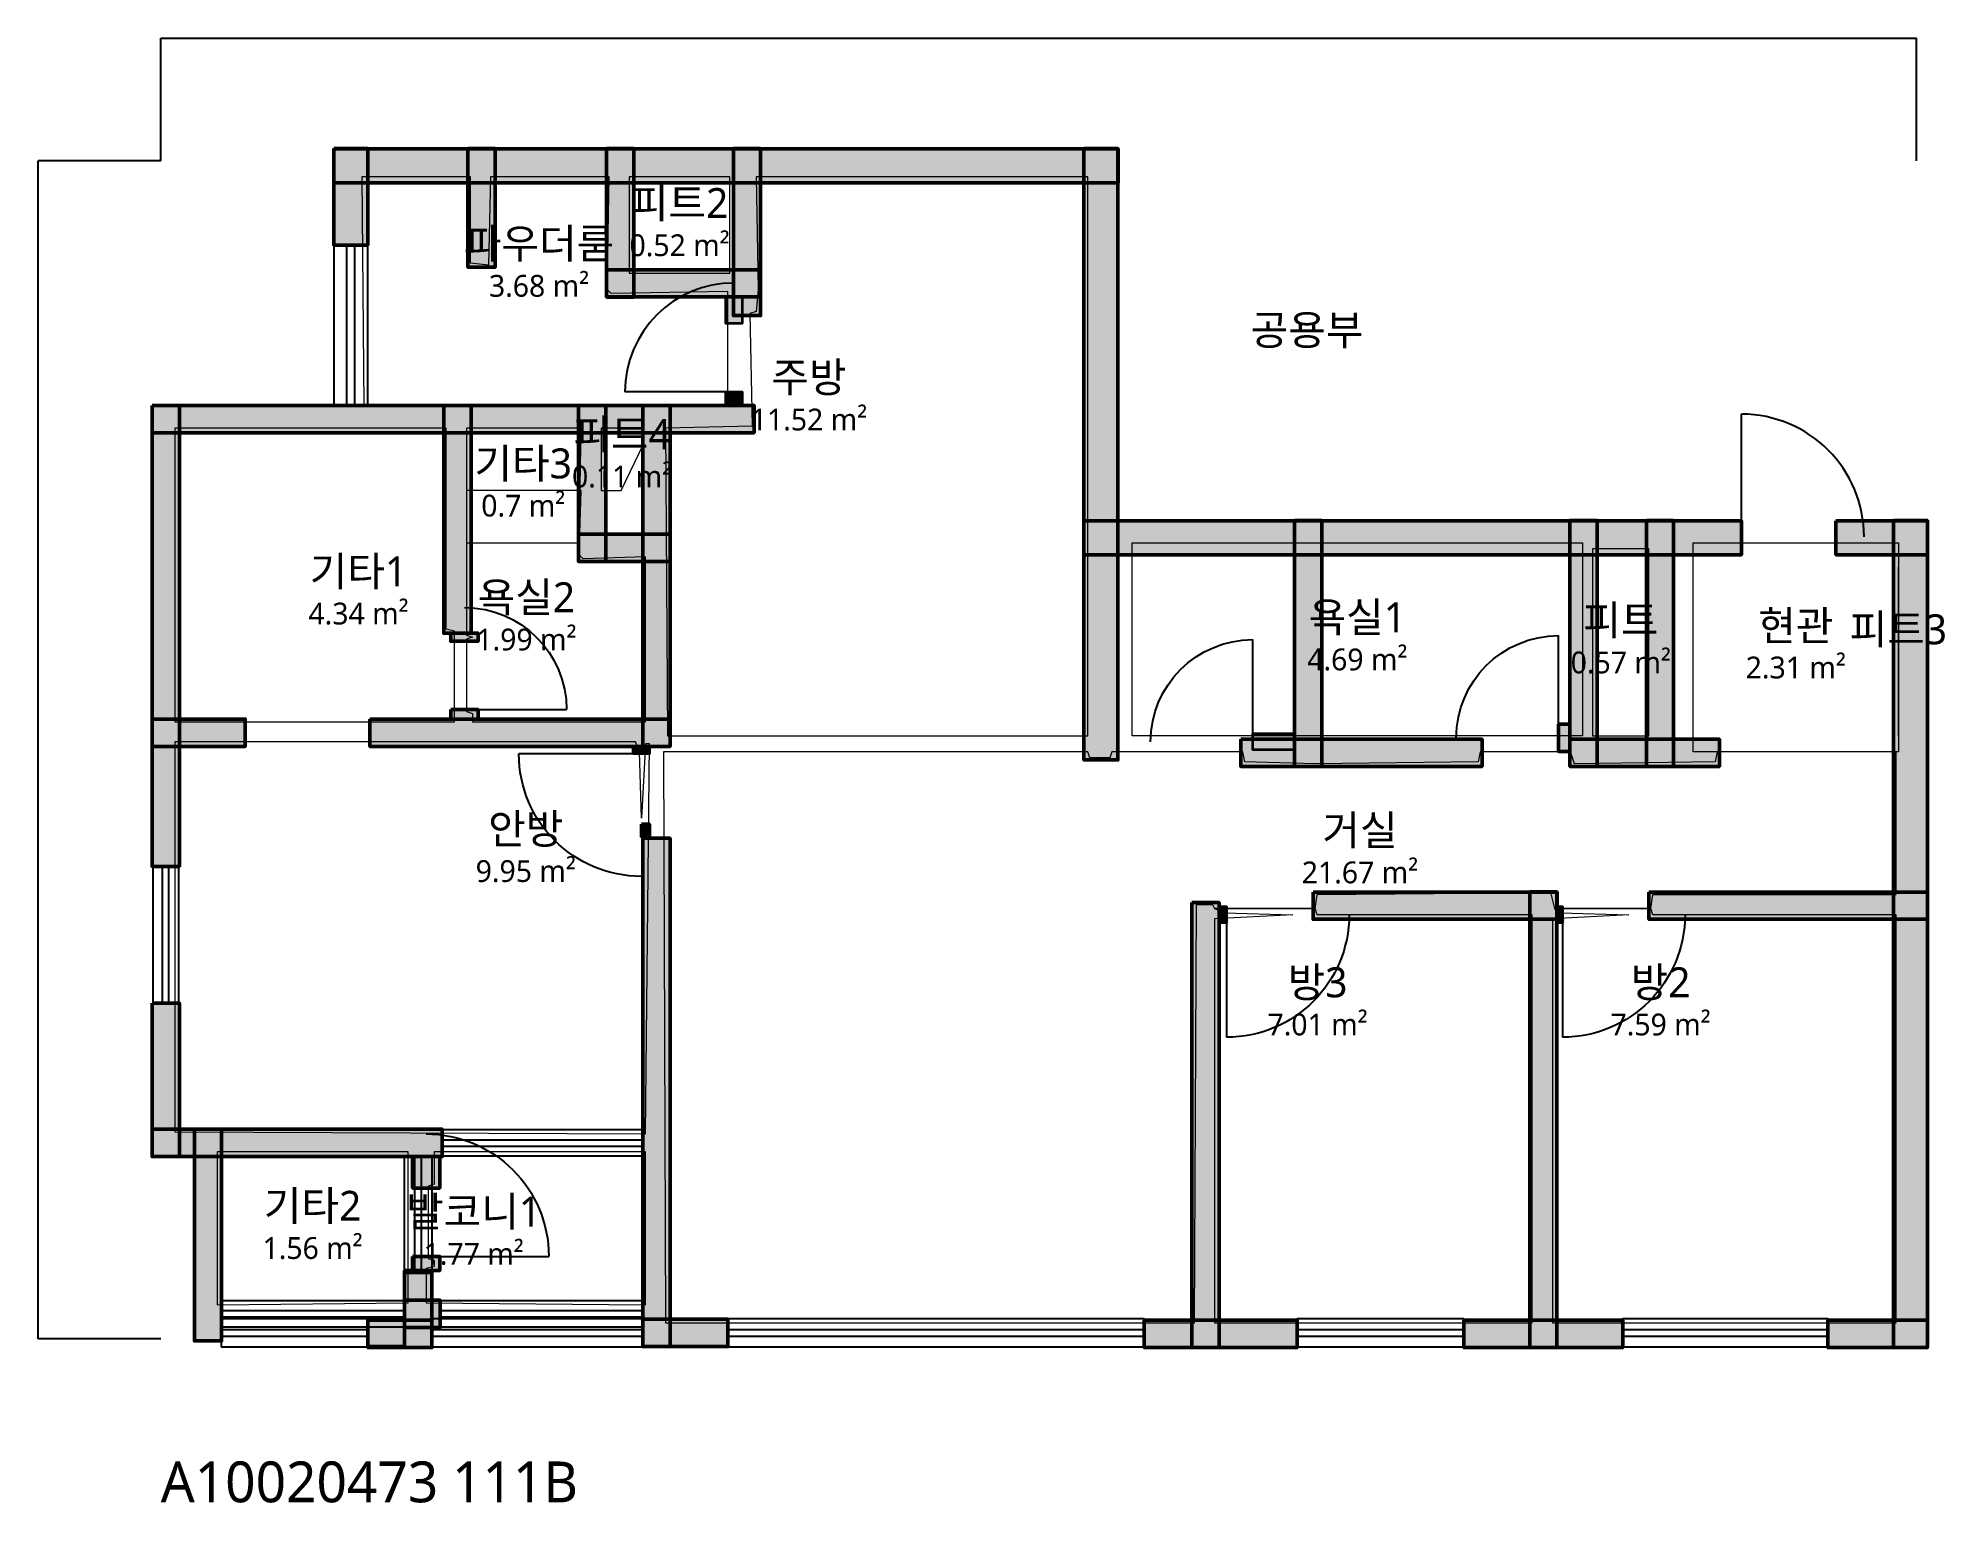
# Model space of a CAD drawing. Header units: millimetres. Extents: x -900 to 13101, y -1204 to 9554.
import ezdxf

# ---------------------------------------------------------------- set-up
doc = ezdxf.new("R2010")
doc.units = ezdxf.units.MM
for name, color, linetype, lineweight in [('A-ANNO-DIMS', 3, 'Continuous', 13), ('A-AREA', 9, 'Continuous', 13), ('A-AREA-IDEN', 7, 'Continuous', 18), ('A-AREA-PUBL', 9, 'Continuous', 13), ('A-DOOR', 4, 'Continuous', 25), ('A-GLAZ', 5, 'Continuous', 25), ('A-WALL-EXTR', 7, 'Continuous', 50), ('A-WALL-PATT', 8, 'Continuous', 9), ('A-WALL-PRTN', 8, 'Continuous', 35), ('A-WALL-STRC', 7, 'Continuous', 50)]:
    doc.layers.add(name, color=color, linetype=linetype, lineweight=lineweight)
doc.styles.add('OpenSansCondensed-Light', font='OpenSansCondensed-Light.ttf')
doc.styles.get("Standard").update_dxf_attribs({"font": 'malgun.ttf'})
doc.dimstyles.new('EZDXF', dxfattribs={"dimtxt": 0.25, "dimasz": 0.175, "dimexe": 0.375, "dimexo": 0.125, "dimgap": 0.1, "dimtad": 1, "dimlfac": 100, "dimzin": 12, "dimdsep": 46, "dimtxsty": 'OpenSansCondensed-Light', "dimblk": 'ARCHTICK', "dimcen": 2.5, "dimazin": 3, "dimtfac": 0.5, "dimtmove": 2, "dimatfit": 3})

# ---------------------------------------------------------------- blocks, each defined once
blk = doc.blocks.new('JJ-DOOR-SWING')
blk.add_line((0, 0), (0, 1000))
blk.add_arc((0, 0), 1000, 0, 90)
blk = doc.blocks.new('JJ-WIN-DOUBLE')
for p, q in [((0, 120), (1000, 120)), ((0, -120), (1000, -120))]:
    blk.add_line(p, q)
blk.add_lwpolyline([(0, -500), (1000, -500), (1000, 500), (0, 500)], close=True)
blk = doc.blocks.new('_ARCHTICK')
at = {"color": 0, "linetype": 'BYBLOCK', "const_width": 0.15}
blk.add_lwpolyline([(-0.5, -0.5), (0.5, 0.5)], dxfattribs=at)

msp = doc.modelspace()

# ---------------------------------------------------------------- hatches: boundary and pattern name
at = {"layer": 'A-WALL-PATT'}
h = msp.add_hatch(color=8, dxfattribs=at)
h.dxf.hatch_style = 1
h.paths.add_polyline_path([(1270, 8742.1), (7029.6, 8742.1), (7029.6, 8492.1), (1270, 8492.1)])
h = msp.add_hatch(color=8, dxfattribs=at)
h.dxf.hatch_style = 1
h.paths.add_polyline_path([(1270.6, 8742.7), (1520.6, 8742.7), (1520.6, 8033.8), (1270.6, 8033.8)])
h = msp.add_hatch(color=8, dxfattribs=at)
h.dxf.hatch_style = 1
h.paths.add_polyline_path([(2255.5, 8742.7), (2455.5, 8742.7), (2455.5, 7871.3), (2255.5, 7871.3)])
h = msp.add_hatch(color=8, dxfattribs=at)
h.dxf.hatch_style = 1
h.paths.add_polyline_path([(3274.5, 8742.7), (3474.5, 8742.7), (3474.5, 7652.8), (3274.5, 7652.8)])
h = msp.add_hatch(color=8, dxfattribs=at)
h.dxf.hatch_style = 1
h.paths.add_polyline_path([(4204.9, 8742.7), (4404.9, 8742.7), (4404.9, 7516.9), (4204.9, 7516.9)])
h = msp.add_hatch(color=8, dxfattribs=at)
h.dxf.hatch_style = 1
h.paths.add_polyline_path([(6779, 8742.7), (7029, 8742.7), (7029, 4253.2), (6779, 4253.2)])
h = msp.add_hatch(color=8, dxfattribs=at)
h.dxf.hatch_style = 1
h.paths.add_polyline_path([(3274.1, 7853.2), (4405.3, 7853.2), (4405.3, 7653.2), (3274.1, 7653.2)])
h = msp.add_hatch(color=8, dxfattribs=at)
h.dxf.hatch_style = 1
h.paths.add_polyline_path([(4148.9, 7652.8), (4268.9, 7652.8), (4268.9, 7457.8), (4148.9, 7457.8)])
h = msp.add_hatch(color=8, dxfattribs=at)
h.dxf.hatch_style = 1
h.paths.add_polyline_path([(4148.9, 6955.7), (4268.9, 6955.7), (4268.9, 6856.8), (4148.9, 6856.8)])
h = msp.add_hatch(color=8, dxfattribs=at)
h.dxf.hatch_style = 1
h.paths.add_polyline_path([(-63.5, 6856.4), (4356.6, 6856.4), (4356.6, 6656.4), (-63.5, 6656.4)])
h = msp.add_hatch(color=8, dxfattribs=at)
h.dxf.hatch_style = 1
h.paths.add_polyline_path([(-63.1, 6856.8), (136.9, 6856.8), (136.9, 3470.5), (-63.1, 3470.5)])
h = msp.add_hatch(color=8, dxfattribs=at)
h.dxf.hatch_style = 1
h.paths.add_polyline_path([(2078.3, 6856.8), (2278.3, 6856.8), (2278.3, 5183.6), (2078.3, 5183.6)])
h = msp.add_hatch(color=8, dxfattribs=at)
h.dxf.hatch_style = 1
h.paths.add_polyline_path([(3067.7, 6856.8), (3267.7, 6856.8), (3267.7, 5710.8), (3067.7, 5710.8)])
h = msp.add_hatch(color=8, dxfattribs=at)
h.dxf.hatch_style = 1
h.paths.add_polyline_path([(3540.3, 6856.8), (3740.3, 6856.8), (3740.3, 4352.1), (3540.3, 4352.1)])
h = msp.add_hatch(color=8, dxfattribs=at)
h.dxf.hatch_style = 1
h.paths.add_polyline_path([(3067.3, 5911.2), (3740.7, 5911.2), (3740.7, 5711.2), (3067.3, 5711.2)])
h = msp.add_hatch(color=8, dxfattribs=at)
h.dxf.hatch_style = 1
h.paths.add_polyline_path([(6778.5, 6010), (11607.7, 6010), (11607.7, 5760), (6778.5, 5760)])
h = msp.add_hatch(color=8, dxfattribs=at)
h.dxf.hatch_style = 1
h.paths.add_polyline_path([(8325.1, 6010.6), (8525.1, 6010.6), (8525.1, 4204.5), (8325.1, 4204.5)])
h = msp.add_hatch(color=8, dxfattribs=at)
h.dxf.hatch_style = 1
h.paths.add_polyline_path([(10348.4, 6010.6), (10548.4, 6010.6), (10548.4, 4204.5), (10348.4, 4204.5)])
h = msp.add_hatch(color=8, dxfattribs=at)
h.dxf.hatch_style = 1
h.paths.add_polyline_path([(10909.5, 6010.6), (11109.5, 6010.6), (11109.5, 4204.5), (10909.5, 4204.5)])
h = msp.add_hatch(color=8, dxfattribs=at)
h.dxf.hatch_style = 1
h.paths.add_polyline_path([(12301.7, 6010), (12973.7, 6010), (12973.7, 5760), (12301.7, 5760)])
h = msp.add_hatch(color=8, dxfattribs=at)
h.dxf.hatch_style = 1
h.paths.add_polyline_path([(12723.2, 6010.6), (12973.2, 6010.6), (12973.2, -63.5), (12723.2, -63.5)])
h = msp.add_hatch(color=8, dxfattribs=at)
h.dxf.hatch_style = 1
h.paths.add_polyline_path([(2130, 5183.6), (2330, 5183.6), (2330, 5124.5), (2130, 5124.5)])
h = msp.add_hatch(color=8, dxfattribs=at)
h.dxf.hatch_style = 1
h.paths.add_polyline_path([(2130, 4622.4), (2330, 4622.4), (2330, 4553), (2130, 4553)])
h = msp.add_hatch(color=8, dxfattribs=at)
h.dxf.hatch_style = 1
h.paths.add_polyline_path([(-63.5, 4552.6), (620.3, 4552.6), (620.3, 4352.6), (-63.5, 4352.6)])
h = msp.add_hatch(color=8, dxfattribs=at)
h.dxf.hatch_style = 1
h.paths.add_polyline_path([(1535.9, 4552.6), (3740.7, 4552.6), (3740.7, 4352.6), (1535.9, 4352.6)])
h = msp.add_hatch(color=8, dxfattribs=at)
h.dxf.hatch_style = 1
h.paths.add_polyline_path([(10263.8, 4515.6), (10347.9, 4515.6), (10347.9, 4315.6), (10263.8, 4315.6)])
h = msp.add_hatch(color=8, dxfattribs=at)
h.dxf.hatch_style = 1
h.paths.add_polyline_path([(3469.6, 4352.1), (3589.6, 4352.1), (3589.6, 4297.5), (3469.6, 4297.5)])
h = msp.add_hatch(color=8, dxfattribs=at)
h.dxf.hatch_style = 1
h.paths.add_polyline_path([(7930.4, 4404.9), (9702.6, 4404.9), (9702.6, 4204.9), (7930.4, 4204.9)])
h = msp.add_hatch(color=8, dxfattribs=at)
h.dxf.hatch_style = 1
h.paths.add_polyline_path([(8019, 4446.1), (8324.7, 4446.1), (8324.7, 4326.1), (8019, 4326.1)])
h = msp.add_hatch(color=8, dxfattribs=at)
h.dxf.hatch_style = 1
h.paths.add_polyline_path([(10347.9, 4404.9), (11445.2, 4404.9), (11445.2, 4204.9), (10347.9, 4204.9)])
h = msp.add_hatch(color=8, dxfattribs=at)
h.dxf.hatch_style = 1
h.paths.add_polyline_path([(3529.6, 3780.6), (3588.6, 3780.6), (3588.6, 3692), (3529.6, 3692)])
h = msp.add_hatch(color=8, dxfattribs=at)
h.dxf.hatch_style = 1
h.paths.add_polyline_path([(3540.3, 3677.2), (3740.3, 3677.2), (3740.3, -56.1), (3540.3, -56.1)])
h = msp.add_hatch(color=8, dxfattribs=at)
h.dxf.hatch_style = 1
h.paths.add_polyline_path([(8462.1, 3282.5), (10253.4, 3282.5), (10253.4, 3082.5), (8462.1, 3082.5)])
h = msp.add_hatch(color=8, dxfattribs=at)
h.dxf.hatch_style = 1
h.paths.add_polyline_path([(10053, 3282.9), (10253, 3282.9), (10253, -63.5), (10053, -63.5)])
h = msp.add_hatch(color=8, dxfattribs=at)
h.dxf.hatch_style = 1
h.paths.add_polyline_path([(10928.3, 3282.5), (12973.7, 3282.5), (12973.7, 3082.5), (10928.3, 3082.5)])
h = msp.add_hatch(color=8, dxfattribs=at)
h.dxf.hatch_style = 1
h.paths.add_polyline_path([(7572, 3204.7), (7772, 3204.7), (7772, -63.5), (7572, -63.5)])
h = msp.add_hatch(color=8, dxfattribs=at)
h.dxf.hatch_style = 1
h.paths.add_polyline_path([(7772.4, 3176), (7827, 3176), (7827, 3056), (7772.4, 3056)])
h = msp.add_hatch(color=8, dxfattribs=at)
h.dxf.hatch_style = 1
h.paths.add_polyline_path([(10253.4, 3176), (10293.3, 3176), (10293.3, 3056), (10253.4, 3056)])
h = msp.add_hatch(color=8, dxfattribs=at)
h.dxf.hatch_style = 1
h.paths.add_polyline_path([(-63.1, 2466.3), (136.9, 2466.3), (136.9, 1339.5), (-63.1, 1339.5)])
h = msp.add_hatch(color=8, dxfattribs=at)
h.dxf.hatch_style = 1
h.paths.add_polyline_path([(247, 1540.3), (447, 1540.3), (447, -14.8), (247, -14.8)])
h = msp.add_hatch(color=8, dxfattribs=at)
h.dxf.hatch_style = 1
h.paths.add_polyline_path([(-63.5, 1539.9), (2067.5, 1539.9), (2067.5, 1339.9), (-63.5, 1339.9)])
h = msp.add_hatch(color=8, dxfattribs=at)
h.dxf.hatch_style = 1
h.paths.add_polyline_path([(1849.4, 1339.5), (2049.4, 1339.5), (2049.4, 1107.6), (1849.4, 1107.6)])
h = msp.add_hatch(color=8, dxfattribs=at)
h.dxf.hatch_style = 1
h.paths.add_polyline_path([(1849.4, 605.5), (2049.4, 605.5), (2049.4, 502.1), (1849.4, 502.1)])
h = msp.add_hatch(color=8, dxfattribs=at)
h.dxf.hatch_style = 1
h.paths.add_polyline_path([(1790.3, 502.1), (1990.3, 502.1), (1990.3, -63.5), (1790.3, -63.5)])
h = msp.add_hatch(color=8, dxfattribs=at)
h.dxf.hatch_style = 1
h.paths.add_polyline_path([(1790.3, 502.1), (1990.3, 502.1), (1990.3, 487.3), (1790.3, 487.3)])
h = msp.add_hatch(color=8, dxfattribs=at)
h.dxf.hatch_style = 1
h.paths.add_polyline_path([(1790.3, 487.3), (1990.3, 487.3), (1990.3, -63.5), (1790.3, -63.5)])
h = msp.add_hatch(color=8, dxfattribs=at)
h.dxf.hatch_style = 1
h.paths.add_polyline_path([(1789.9, 284.6), (2052.8, 284.6), (2052.8, 84.6), (1789.9, 84.6)])
h = msp.add_hatch(color=8, dxfattribs=at)
h.dxf.hatch_style = 1
h.paths.add_polyline_path([(1990.7, 284.6), (2052.8, 284.6), (2052.8, 84.6), (1990.7, 84.6)])
h = msp.add_hatch(color=8, dxfattribs=at)
h.dxf.hatch_style = 1
h.paths.add_polyline_path([(1521.1, 144.3), (1789.9, 144.3), (1789.9, -55.7), (1521.1, -55.7)])
h = msp.add_hatch(color=8, dxfattribs=at)
h.dxf.hatch_style = 1
h.paths.add_polyline_path([(3539.9, 144.3), (4164.6, 144.3), (4164.6, -55.7), (3539.9, -55.7)])
h = msp.add_hatch(color=8, dxfattribs=at)
h.dxf.hatch_style = 1
h.paths.add_polyline_path([(1521.1, 136.9), (1990.7, 136.9), (1990.7, -63.1), (1521.1, -63.1)])
h = msp.add_hatch(color=8, dxfattribs=at)
h.dxf.hatch_style = 1
h.paths.add_polyline_path([(7221.6, 136.9), (8343.9, 136.9), (8343.9, -63.1), (7221.6, -63.1)])
h = msp.add_hatch(color=8, dxfattribs=at)
h.dxf.hatch_style = 1
h.paths.add_polyline_path([(9569.7, 136.9), (10736.3, 136.9), (10736.3, -63.1), (9569.7, -63.1)])
h = msp.add_hatch(color=8, dxfattribs=at)
h.dxf.hatch_style = 1
h.paths.add_polyline_path([(12242.7, 136.9), (12973.7, 136.9), (12973.7, -63.1), (12242.7, -63.1)])

# ---------------------------------------------------------------- linework, layer by layer
at = {"layer": 'A-AREA'}
for points in [[(1476.8, 8535.9), (1491.6, 6852.4), (4164.6, 6852.4), (4164.6, 7694.1), (3308, 7679.4), (3278.5, 7708.9), (3293.3, 8535.9), (2422, 8535.9), (2407.2, 7886.1), (2274.3, 7900.9), (2274.3, 8535.9)], [(3440.9, 8535.9), (3440.9, 7827), (4179.3, 7827), (4179.3, 8535.9)], [(4371.3, 8535.9), (4386.1, 7708.9), (4371.3, 7546.4), (4327, 7531.7), (4341.8, 6704.7), (3706.8, 6689.9), (3721.5, 4430.4), (6808, 4430.4), (6808, 8535.9)], [(103.4, 6689.9), (103.4, 4533.8), (2156.1, 4533.8), (2156.1, 5198.3), (2097.1, 5213.1), (2097.1, 6689.9)], [(2244.7, 6689.9), (2244.7, 5848.1), (3071.7, 5848.1), (3086.5, 6689.9)], [(3544.3, 6689.9), (3234.2, 6689.9), (3234.2, 6232.1), (3381.9, 6232.1), (3544.3, 6571.8)], [(2244.7, 6232.1), (2244.7, 5168.8), (2289, 5154), (2244.7, 5139.3), (2244.7, 4607.6), (2289, 4592.8), (2289, 4533.8), (3559.1, 4533.8), (3559.1, 5744.8), (3101.3, 5730), (3071.7, 5759.5), (3086.5, 6232.1)], [(10441, 5848.1), (10441, 4430.4), (7132.9, 4430.4), (7132.9, 5848.1)], [(10514.8, 5803.8), (10514.8, 4430.4), (10928.3, 4430.4), (10928.3, 5803.8)], [(11253.2, 5848.1), (12759.6, 5848.1), (12759.6, 4312.3), (11253.2, 4312.3)], [(12759.6, 4430.4), (12759.6, 5670.9), (12759.6, 5670.9), (12759.6, 4430.4)], [(103.4, 4386.1), (103.4, 1521.1), (3559.1, 1506.3), (3588.6, 4371.3), (3559.1, 4371.3), (3529.6, 3824.9), (3514.8, 4312.3), (3485.2, 4386.1)], [(3706.8, 118.1), (7590.8, 118.1), (7605.5, 3189.9), (7723.7, 3189.9), (7738.4, 3160.4), (8476.8, 3160.4), (8491.6, 3263.7), (10204.7, 3278.5), (10234.2, 3160.4), (10943.1, 3160.4), (10957.9, 3263.7), (12744.8, 3263.7), (12744.8, 4312.3), (11430.4, 4312.3), (11415.7, 4238.4), (10381.9, 4223.6), (10352.4, 4312.3), (9687.8, 4312.3), (9673, 4238.4), (8476.8, 4223.6), (7960, 4238.4), (7945.2, 4312.3), (6985.3, 4312.3), (6970.5, 4268), (6822.8, 4268), (6808, 4312.3), (3692, 4312.3)], [(7738.4, 3160.4), (7812.3, 3130.8), (8314.4, 3116), (7738.4, 3086.5), (7738.4, 118.1), (10071.8, 118.1), (10071.8, 3116), (8491.6, 3116), (8476.8, 3160.4)], [(10234.2, 3160.4), (10278.5, 3130.8), (10780.6, 3116), (10219.5, 3086.5), (10219.5, 118.1), (12744.8, 118.1), (12744.8, 3116), (10957.9, 3116), (10943.1, 3160.4)], [(413.5, 1373.4), (413.5, 251.1), (1816.5, 265.8), (1816.5, 1373.4)], [(2008.4, 1373.4), (2008.4, 1137.1), (1964.1, 1122.4), (1964.1, 590.7), (2008.4, 576), (2008.4, 531.6), (1949.4, 516.9), (1949.4, 265.8), (3559.1, 251.1), (3559.1, 1373.4)]]:
    msp.add_lwpolyline(points, close=True, dxfattribs=at)
at = {"layer": 'A-WALL-EXTR'}
for points in [[(1270, 8742.1), (7029.6, 8742.1), (7029.6, 8492.1), (1270, 8492.1)], [(1270.6, 8742.7), (1520.6, 8742.7), (1520.6, 8033.8), (1270.6, 8033.8)], [(6779, 8742.7), (7029, 8742.7), (7029, 4253.2), (6779, 4253.2)], [(6778.5, 6010), (11607.7, 6010), (11607.7, 5760), (6778.5, 5760)], [(12301.7, 6010), (12973.7, 6010), (12973.7, 5760), (12301.7, 5760)], [(12723.2, 6010.6), (12973.2, 6010.6), (12973.2, -63.5), (12723.2, -63.5)], [(3529.6, 3780.6), (3588.6, 3780.6), (3588.6, 3692), (3529.6, 3692)]]:
    msp.add_lwpolyline(points, close=True, dxfattribs=at)
at = {"layer": 'A-WALL-PRTN'}
for points in [[(4148.9, 7652.8), (4268.9, 7652.8), (4268.9, 7457.8), (4148.9, 7457.8)], [(4148.9, 6955.7), (4268.9, 6955.7), (4268.9, 6856.8), (4148.9, 6856.8)], [(3469.6, 4352.1), (3589.6, 4352.1), (3589.6, 4297.5), (3469.6, 4297.5)], [(8019, 4446.1), (8324.7, 4446.1), (8324.7, 4326.1), (8019, 4326.1)], [(7772.4, 3176), (7827, 3176), (7827, 3056), (7772.4, 3056)], [(10253.4, 3176), (10293.3, 3176), (10293.3, 3056), (10253.4, 3056)]]:
    msp.add_lwpolyline(points, close=True, dxfattribs=at)
at = {"layer": 'A-WALL-STRC'}
for points in [[(2255.5, 8742.7), (2455.5, 8742.7), (2455.5, 7871.3), (2255.5, 7871.3)], [(3274.5, 8742.7), (3474.5, 8742.7), (3474.5, 7652.8), (3274.5, 7652.8)], [(4204.9, 8742.7), (4404.9, 8742.7), (4404.9, 7516.9), (4204.9, 7516.9)], [(3274.1, 7853.2), (4405.3, 7853.2), (4405.3, 7653.2), (3274.1, 7653.2)], [(-63.5, 6856.4), (4356.6, 6856.4), (4356.6, 6656.4), (-63.5, 6656.4)], [(-63.1, 6856.8), (136.9, 6856.8), (136.9, 3470.5), (-63.1, 3470.5)], [(2078.3, 6856.8), (2278.3, 6856.8), (2278.3, 5183.6), (2078.3, 5183.6)], [(3067.7, 6856.8), (3267.7, 6856.8), (3267.7, 5710.8), (3067.7, 5710.8)], [(3540.3, 6856.8), (3740.3, 6856.8), (3740.3, 4352.1), (3540.3, 4352.1)], [(3067.3, 5911.2), (3740.7, 5911.2), (3740.7, 5711.2), (3067.3, 5711.2)], [(8325.1, 6010.6), (8525.1, 6010.6), (8525.1, 4204.5), (8325.1, 4204.5)], [(10348.4, 6010.6), (10548.4, 6010.6), (10548.4, 4204.5), (10348.4, 4204.5)], [(10909.5, 6010.6), (11109.5, 6010.6), (11109.5, 4204.5), (10909.5, 4204.5)], [(2130, 5183.6), (2330, 5183.6), (2330, 5124.5), (2130, 5124.5)], [(2130, 4622.4), (2330, 4622.4), (2330, 4553), (2130, 4553)], [(-63.5, 4552.6), (620.3, 4552.6), (620.3, 4352.6), (-63.5, 4352.6)], [(1535.9, 4552.6), (3740.7, 4552.6), (3740.7, 4352.6), (1535.9, 4352.6)], [(10263.8, 4515.6), (10347.9, 4515.6), (10347.9, 4315.6), (10263.8, 4315.6)], [(7930.4, 4404.9), (9702.6, 4404.9), (9702.6, 4204.9), (7930.4, 4204.9)], [(10347.9, 4404.9), (11445.2, 4404.9), (11445.2, 4204.9), (10347.9, 4204.9)], [(3540.3, 3677.2), (3740.3, 3677.2), (3740.3, -56.1), (3540.3, -56.1)], [(8462.1, 3282.5), (10253.4, 3282.5), (10253.4, 3082.5), (8462.1, 3082.5)], [(10053, 3282.9), (10253, 3282.9), (10253, -63.5), (10053, -63.5)], [(10928.3, 3282.5), (12973.7, 3282.5), (12973.7, 3082.5), (10928.3, 3082.5)], [(7572, 3204.7), (7772, 3204.7), (7772, -63.5), (7572, -63.5)], [(-63.1, 2466.3), (136.9, 2466.3), (136.9, 1339.5), (-63.1, 1339.5)], [(247, 1540.3), (447, 1540.3), (447, -14.8), (247, -14.8)], [(-63.5, 1539.9), (2067.5, 1539.9), (2067.5, 1339.9), (-63.5, 1339.9)], [(1849.4, 1339.5), (2049.4, 1339.5), (2049.4, 1107.6), (1849.4, 1107.6)], [(1849.4, 605.5), (2049.4, 605.5), (2049.4, 502.1), (1849.4, 502.1)], [(1790.3, 502.1), (1990.3, 502.1), (1990.3, -63.5), (1790.3, -63.5)], [(1790.3, 502.1), (1990.3, 502.1), (1990.3, 487.3), (1790.3, 487.3)], [(1790.3, 487.3), (1990.3, 487.3), (1990.3, -63.5), (1790.3, -63.5)], [(1789.9, 284.6), (2052.8, 284.6), (2052.8, 84.6), (1789.9, 84.6)], [(1990.7, 284.6), (2052.8, 284.6), (2052.8, 84.6), (1990.7, 84.6)], [(1521.1, 144.3), (1789.9, 144.3), (1789.9, -55.7), (1521.1, -55.7)], [(3539.9, 144.3), (4164.6, 144.3), (4164.6, -55.7), (3539.9, -55.7)], [(1521.1, 136.9), (1990.7, 136.9), (1990.7, -63.1), (1521.1, -63.1)], [(7221.6, 136.9), (8343.9, 136.9), (8343.9, -63.1), (7221.6, -63.1)], [(9569.7, 136.9), (10736.3, 136.9), (10736.3, -63.1), (9569.7, -63.1)], [(12242.7, 136.9), (12973.7, 136.9), (12973.7, -63.1), (12242.7, -63.1)]]:
    msp.add_lwpolyline(points, close=True, dxfattribs=at)

# ---------------------------------------------------------------- block references
at = {"layer": 'A-DOOR'}
for p, xscale, yscale, rotation in [((4208.9, 6955.7), 0.8, 0.8, 90), ((2230, 4622.4), 0.75, -0.75, 90), ((8019, 4386.1), 0.75, -0.75, 180), ((10263.8, 4415.6), 0.75, -0.75, 180), ((3529.6, 4297.5), 0.9, -0.9, -90), ((1949.4, 605.5), 0.9, -0.9, 90)]:
    msp.add_blockref('JJ-DOOR-SWING', p, dxfattribs=dict(at, xscale=xscale, yscale=yscale, rotation=rotation))
at = {"layer": 'A-DOOR', "xscale": 0.9}
for p, yscale in [((11607.7, 5892.4), 0.9), ((7827, 3116), -0.9), ((10293.3, 3116), -0.9)]:
    msp.add_blockref('JJ-DOOR-SWING', p, dxfattribs=dict(at, yscale=yscale))
at = {"layer": 'A-GLAZ', "rotation": 90}
for p, xscale, yscale in [((1395.6, 6852.4), 1.1814000000000004, 0.2510560445087997), ((36.9, 2466.3), 1.0041999999999998, 0.19198403403614095), ((1890.3, 502.1), 0.8418000000000001, 0.2067520366543056)]:
    msp.add_blockref('JJ-WIN-DOUBLE', p, dxfattribs=dict(at, xscale=xscale, yscale=yscale))
at = {"layer": 'A-GLAZ'}
for p, xscale, yscale in [((2067.5, 1439.9), 1.4768000000000001, 0.19198403403614095), ((443, 184.6), 1.3439, 0.19198403403614095), ((2052.8, 184.6), 1.4915, 0.19198403403614095), ((443, 44.3), 1.0780999999999998, 0.2067520366543056), ((1993.7, 44.3), 1.5506000000000002, 0.2067520366543056), ((4164.6, 44.3), 3.057, 0.2067520366543056), ((8343.9, 44.3), 1.225800000000001, 0.2067520366543056), ((10736.3, 44.3), 1.5064000000000015, 0.2067520366543056)]:
    msp.add_blockref('JJ-WIN-DOUBLE', p, dxfattribs=dict(at, xscale=xscale, yscale=yscale))

# ---------------------------------------------------------------- texts
at = {"layer": 'A-AREA-IDEN'}
for s, insert, char_height, attachment_point in [('피트2', (3810.1, 8331.45), 220, 5), ('파우더룸', (2777.74545, 8033.43636), 220, 5), ('0.52 m²', (3810.1, 8031.45), 160, 5), ('3.68 m²', (2777.74545, 7733.43636), 160, 5), ('주방', (4760.2, 7051.57778), 220, 5), ('11.52 m²', (4760.2, 6751.57778), 160, 5), ('피트4', (3387.78, 6633.16), 220, 5), ('기타3', (2661.9, 6419), 220, 5), ('0.11 m²', (3387.78, 6333.16), 160, 5), ('0.7 m²', (2661.9, 6119), 160, 5), ('기타1', (1452.2, 5626.46667), 220, 5), ('욕실2', (2685.29167, 5435.71667), 220, 5), ('4.34 m²', (1452.2, 5326.46667), 160, 5), ('욕실1', (8786.95, 5289.25), 220, 5), ('피트', (10721.55, 5267.1), 220, 5), ('현관', (12006.4, 5230.2), 220, 5), ('피트3', (12759.6, 5200.65), 220, 5), ('1.99 m²', (2685.29167, 5135.71667), 160, 5), ('4.69 m²', (8786.95, 4989.25), 160, 5), ('0.57 m²', (10721.55, 4967.1), 160, 5), ('2.31 m²', (12006.4, 4930.2), 160, 5), ('안방', (2680.4, 3734.925), 220, 5), ('거실', (8806.10741, 3724.96296), 220, 5), ('9.95 m²', (2680.4, 3434.925), 160, 5), ('21.67 m²', (8806.10741, 3424.96296), 160, 5), ('방3', (8494.87778, 2608.03333), 220, 5), ('방2', (11013.65556, 2608.03333), 220, 5), ('7.01 m²', (8494.87778, 2308.03333), 160, 5), ('7.59 m²', (11013.65556, 2308.03333), 160, 5), ('기타2', (1115, 965.925), 220, 5), ('발코니1', (2297.88, 923.84), 220, 5), ('1.56 m²', (1115, 665.925), 160, 5), ('1.77 m²', (2297.88, 623.84), 160, 5), ('A10020473 111B', (0, -900), 300, 1)]:
    msp.add_mtext(s, dxfattribs=dict(at, insert=insert, char_height=char_height, attachment_point=attachment_point))
at = {"layer": 'A-AREA-PUBL', "insert": (8417.8, 7398.8), "char_height": 220, "attachment_point": 5}
msp.add_mtext('공용부', dxfattribs=at)

# ---------------------------------------------------------------- dimensions: what is measured, and where the dimension line sits
at = {"layer": 'A-ANNO-DIMS'}
msp.add_linear_dim(base=(0, 9554.04953), p1=(0, 8654.04953), p2=(12892.46629, 8654.04953), dimstyle='EZDXF', dxfattribs=at).render()
msp.add_linear_dim(base=(-900, 0), p1=(0, 0), p2=(0, 8654.04953), angle=90, dimstyle='EZDXF', dxfattribs=at).render()

doc.saveas('drawing.dxf')
